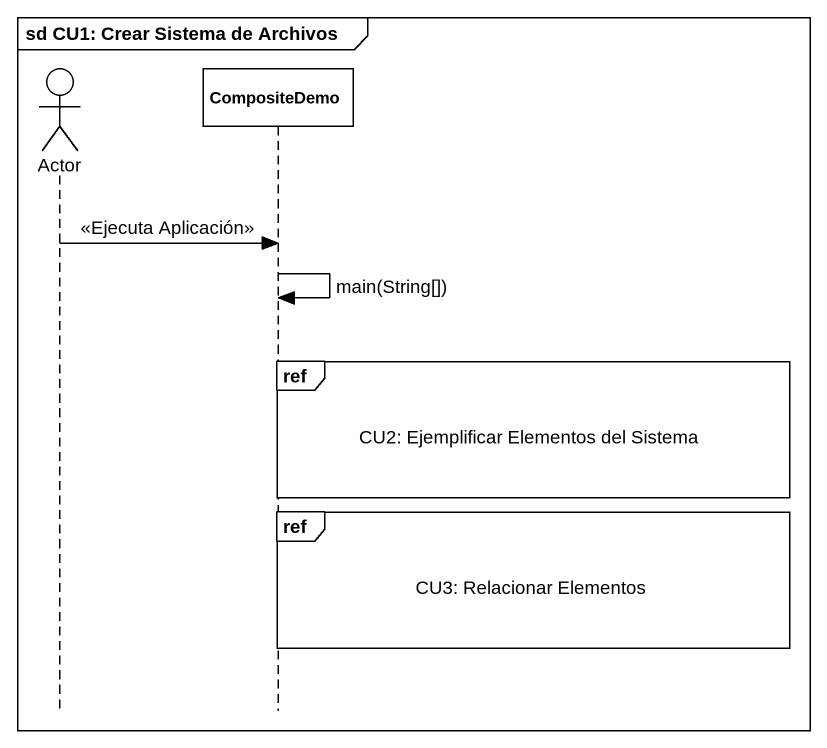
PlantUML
@startuml
mainframe sd CU1: Crear Sistema de Archivos
hide footbox
actor "Actor" as Actor_
participant CompositeDemo

Actor_ -> CompositeDemo : <<Ejecuta Aplicación>>
CompositeDemo -> CompositeDemo : main(String[])
ref over CompositeDemo : CU2: Ejemplificar Elementos del Sistema
ref over CompositeDemo : CU3: Relacionar Elementos
@enduml
